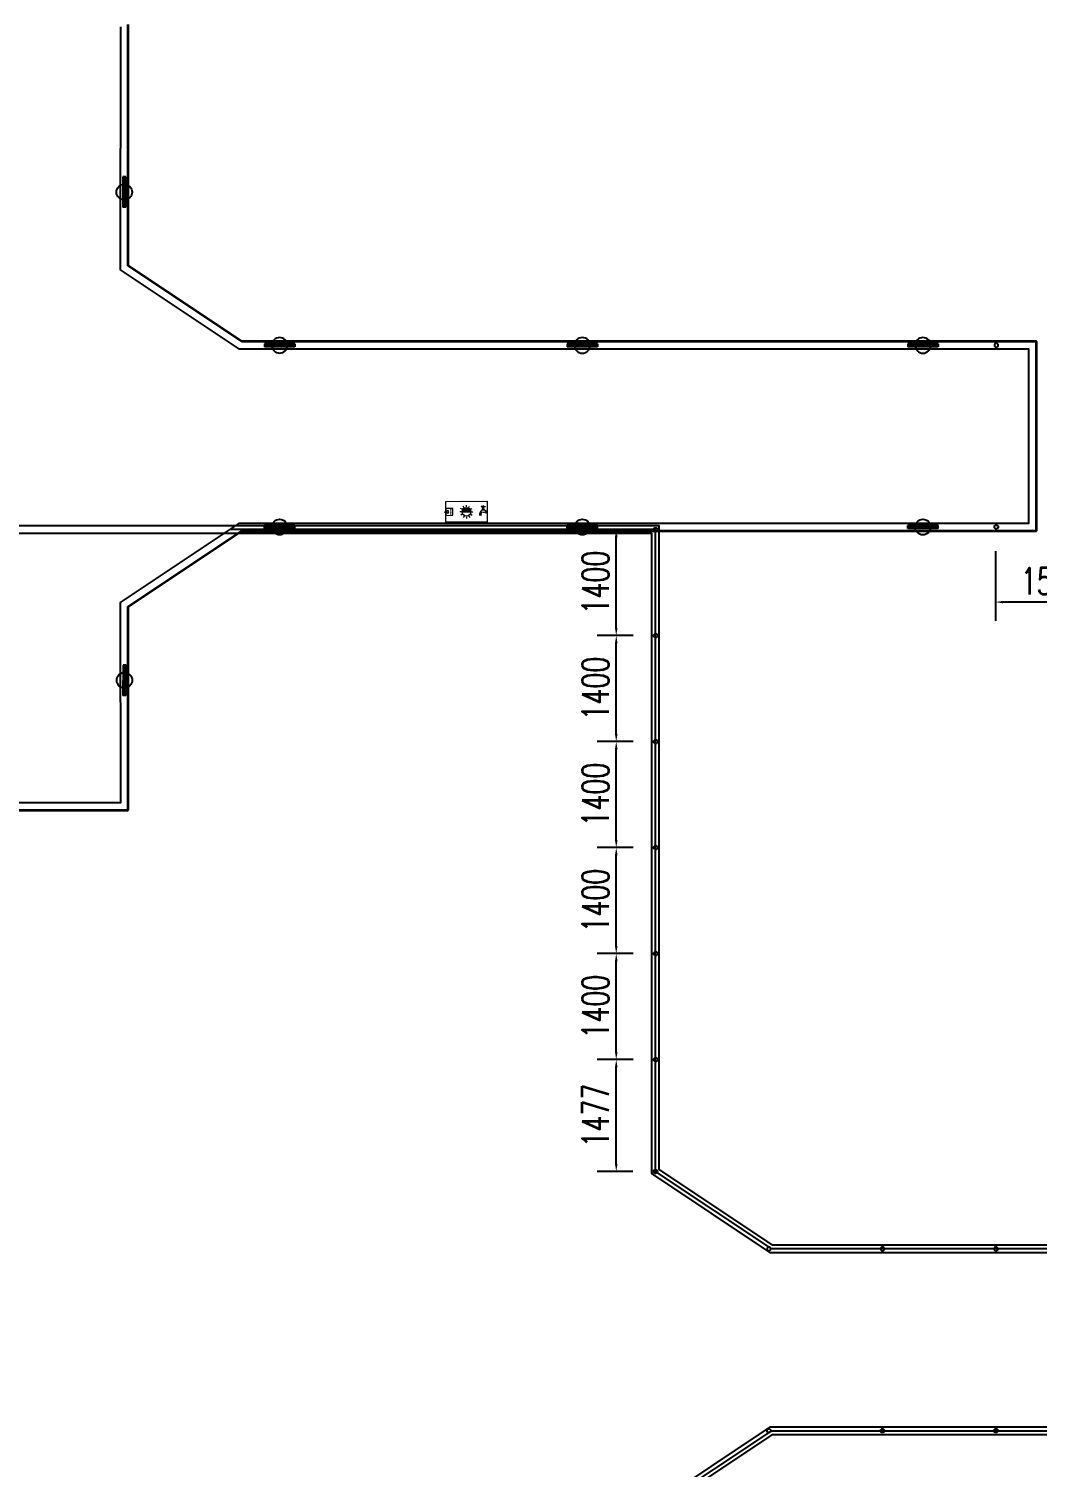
# Model space of a CAD drawing. Extents: x -18540 to 926017, y -610001 to -56924.
# Drawn here: x 515605 to 528931, y -115087 to -96090 of the extents above; entities that cross this region are included whole.
import ezdxf

# ---------------------------------------------------------------- set-up
doc = ezdxf.new("R2010")
doc.units = 0
doc.header["$LTSCALE"] = 10
doc.header["$MEASUREMENT"] = 0
for name, color, linetype in [('C00-00-00', 7, 'Continuous'), ('L-TEXT文字标注', 7, 'Continuous'), ('W-PLASTIC_RAILINGS塑木栏杆', 6, 'Continuous'), ('W-STEEL_FRAME钢架', 3, 'Continuous')]:
    doc.layers.add(name, color=color, linetype=linetype)
doc.layers.add('文字标注', color=7, linetype='Continuous', lineweight=18)
doc.styles.add('STANDARD_T3', font='simplex.shx', dxfattribs={"width": 0.7, "bigfont": 'gbcbig.shx'})
doc.dimstyles.new('W&&100', dxfattribs={"dimtxt": 350, "dimasz": 100, "dimexe": 250, "dimexo": 300, "dimgap": 100, "dimtad": 1, "dimdec": 0, "dimzin": 0, "dimdsep": 46, "dimtxsty": 'STANDARD_T3', "dimcen": 0.09, "dimclrd": 1, "dimclre": 1, "dimclrt": 7, "dimazin": 2, "dimtfac": 1, "dimtdec": 0, "dimtix": 1, "dimtmove": 2, "dimatfit": 3, "dimfxl": 100, "dimtolj": 1, "dimtzin": 0, "dimarcsym": 0})
doc.dimstyles.new('W&&150', dxfattribs={"dimtxt": 525, "dimasz": 150, "dimexe": 375, "dimexo": 450, "dimgap": 150, "dimtad": 1, "dimdec": 0, "dimzin": 0, "dimdsep": 46, "dimtxsty": 'STANDARD_T3', "dimcen": 0.09, "dimclrd": 1, "dimclre": 1, "dimclrt": 7, "dimazin": 2, "dimtfac": 1, "dimtdec": 0, "dimtix": 1, "dimtmove": 2, "dimatfit": 3, "dimfxl": 100, "dimtolj": 1, "dimtzin": 0, "dimarcsym": 0})

# ---------------------------------------------------------------- blocks, each defined once
blk = doc.blocks.new('*D1903')
at = {"layer": 'Defpoints', "color": 0, "transparency": 16777216}
for p in [(525447, -114711), (552818, -114711), (523947, -115711)]:
    blk.add_point(p, dxfattribs=at)
at = {"layer": 'L-TEXT文字标注', "color": 1, "lineweight": -2, "transparency": 16777216}
for p, q in [((552818, -114561), (552818, -114411)), ((552718, -114711), (553193, -114711)), ((552818, -115711), (552818, -114711)), ((552718, -115711), (553193, -115711)), ((552818, -115861), (552818, -116011))]:
    blk.add_line(p, q, dxfattribs=at)
at = {"layer": 'L-TEXT文字标注', "color": 1, "transparency": 16777216}
for points in [[(552793, -114561), (552843, -114561), (552818, -114711)], [(552793, -115861), (552843, -115861), (552818, -115711)]]:
    blk.add_solid(points, dxfattribs=at)
at = {"layer": 'L-TEXT文字标注', "color": 7, "transparency": 16777216, "insert": (552406, -115211), "char_height": 525, "attachment_point": 5, "rotation": 90, "style": 'STANDARD_T3'}
blk.add_mtext('\\A1;1000', dxfattribs=at)
blk = doc.blocks.new('*D1904')
at = {"layer": 'Defpoints', "color": 0, "transparency": 16777216}
for p in [(550945, -112211), (552818, -112211), (525447, -114711)]:
    blk.add_point(p, dxfattribs=at)
at = {"layer": 'L-TEXT文字标注', "color": 1, "lineweight": -2, "transparency": 16777216}
for p, q in [((552718, -112211), (553193, -112211)), ((552818, -114561), (552818, -112361)), ((552718, -114711), (553193, -114711))]:
    blk.add_line(p, q, dxfattribs=at)
at = {"layer": 'L-TEXT文字标注', "color": 1, "transparency": 16777216}
for points in [[(552793, -112361), (552843, -112361), (552818, -112211)], [(552793, -114561), (552843, -114561), (552818, -114711)]]:
    blk.add_solid(points, dxfattribs=at)
at = {"layer": 'L-TEXT文字标注', "color": 7, "transparency": 16777216, "insert": (552406, -113461), "char_height": 525, "attachment_point": 5, "rotation": 90, "style": 'STANDARD_T3'}
blk.add_mtext('\\A1;2500', dxfattribs=at)
blk = doc.blocks.new('*D1905')
at = {"layer": 'Defpoints', "color": 0, "transparency": 16777216}
for p in [(523947, -111211), (552818, -111211), (550945, -112211)]:
    blk.add_point(p, dxfattribs=at)
at = {"layer": 'L-TEXT文字标注', "color": 1, "lineweight": -2, "transparency": 16777216}
for p, q in [((552818, -111061), (552818, -110911)), ((552718, -111211), (553193, -111211)), ((552818, -112211), (552818, -111211)), ((552718, -112211), (553193, -112211)), ((552818, -112361), (552818, -112511))]:
    blk.add_line(p, q, dxfattribs=at)
at = {"layer": 'L-TEXT文字标注', "color": 1, "transparency": 16777216}
for points in [[(552793, -111061), (552843, -111061), (552818, -111211)], [(552793, -112361), (552843, -112361), (552818, -112211)]]:
    blk.add_solid(points, dxfattribs=at)
at = {"layer": 'L-TEXT文字标注', "color": 7, "transparency": 16777216, "insert": (552406, -111711), "char_height": 525, "attachment_point": 5, "rotation": 90, "style": 'STANDARD_T3'}
blk.add_mtext('\\A1;1000', dxfattribs=at)
blk = doc.blocks.new('*D1896')
at = {"layer": 'Defpoints', "color": 0, "transparency": 16777216}
for p in [(523947, -102712), (552818, -102712), (523947, -111211)]:
    blk.add_point(p, dxfattribs=at)
at = {"layer": 'L-TEXT文字标注', "color": 1, "lineweight": -2, "transparency": 16777216}
for p, q in [((552718, -102712), (553193, -102712)), ((552818, -111061), (552818, -102862)), ((552718, -111211), (553193, -111211))]:
    blk.add_line(p, q, dxfattribs=at)
at = {"layer": 'L-TEXT文字标注', "color": 1, "transparency": 16777216}
for points in [[(552793, -102862), (552843, -102862), (552818, -102712)], [(552793, -111061), (552843, -111061), (552818, -111211)]]:
    blk.add_solid(points, dxfattribs=at)
at = {"layer": 'L-TEXT文字标注', "color": 7, "transparency": 16777216, "insert": (552406, -106961), "char_height": 525, "attachment_point": 5, "rotation": 90, "style": 'STANDARD_T3'}
blk.add_mtext('\\A1;8500', dxfattribs=at)
blk = doc.blocks.new('*U2041')
at = {"layer": 'W-PLASTIC_RAILINGS塑木栏杆'}
blk.add_circle((0, 0), 25, dxfattribs=at)
blk = doc.blocks.new('*U2042')
at = {"layer": 'W-PLASTIC_RAILINGS塑木栏杆', "color": 0, "linetype": 'ByBlock', "lineweight": -2, "transparency": 16777216}
blk.add_blockref('*U2041', (22500, 0), dxfattribs=at)
blk = doc.blocks.new('*U2044')
at = {"layer": 'W-PLASTIC_RAILINGS塑木栏杆'}
blk.add_circle((0, 0), 25, dxfattribs=at)
blk = doc.blocks.new('*U2043')
at = {"layer": 'W-PLASTIC_RAILINGS塑木栏杆', "color": 0, "linetype": 'ByBlock', "lineweight": -2, "transparency": 16777216}
blk.add_blockref('*U2044', (22500, 0), dxfattribs=at)
blk = doc.blocks.new('*U2048')
at = {"layer": 'W-PLASTIC_RAILINGS塑木栏杆'}
blk.add_circle((0, 0), 25, dxfattribs=at)
blk = doc.blocks.new('*U2045')
at = {"layer": 'W-PLASTIC_RAILINGS塑木栏杆', "color": 0, "linetype": 'ByBlock', "lineweight": -2, "transparency": 16777216}
for p in [(22500, 0), (24000, 0), (25500, 0)]:
    blk.add_blockref('*U2048', p, dxfattribs=at)
blk = doc.blocks.new('*U2047')
at = {"layer": 'W-PLASTIC_RAILINGS塑木栏杆'}
blk.add_circle((0, 0), 25, dxfattribs=at)
blk = doc.blocks.new('*U2046')
at = {"layer": 'W-PLASTIC_RAILINGS塑木栏杆', "color": 0, "linetype": 'ByBlock', "lineweight": -2, "transparency": 16777216}
for p in [(22500, 0), (24000, 0), (25500, 0)]:
    blk.add_blockref('*U2047', p, dxfattribs=at)
blk = doc.blocks.new('*U2053')
at = {"layer": 'W-PLASTIC_RAILINGS塑木栏杆'}
blk.add_circle((0, 0), 25, dxfattribs=at)
blk = doc.blocks.new('*U2054')
at = {"layer": 'W-PLASTIC_RAILINGS塑木栏杆', "color": 0, "linetype": 'ByBlock', "lineweight": -2, "transparency": 16777216}
for p, rotation in [((507564, -107190), 127.1734758277843), ((508452, -108399), 125.3447273827538), ((509300, -109636), 123.5159789377235), ((510108, -110900), 121.6872304926932), ((510875, -112189), 119.8584820476627), ((511601, -113501), 118.0297336026324), ((512285, -114836), 116.2009851576024), ((512925, -116192), 114.3722367125723), ((513523, -117568), 112.5434882675418), ((514075, -118963), 110.7147398225113), ((514584, -120374), 108.8859913774808), ((515046, -121801), 107.0572429324505), ((515463, -123242), 105.2284944874203), ((515834, -124695), 103.3997460423904), ((516158, -126159), 101.5709975973603), ((516436, -127633), 99.7422491523302), ((516666, -129116), 97.91350070730006), ((516849, -130604), 96.08475226226976)]:
    blk.add_blockref('*U2053', p, dxfattribs=dict(at, rotation=rotation))
blk = doc.blocks.new('*D2208')
at = {"layer": 'Defpoints', "color": 0, "transparency": 16777216}
for p in [(523368, -109704), (523890, -109704), (523887, -111181)]:
    blk.add_point(p, dxfattribs=at)
at = {"layer": '文字标注', "color": 1, "lineweight": -2, "transparency": 16777216}
for p, q in [((523590, -109704), (523118, -109704)), ((523368, -111081), (523368, -109804)), ((523587, -111181), (523118, -111181))]:
    blk.add_line(p, q, dxfattribs=at)
at = {"layer": '文字标注', "color": 1, "transparency": 16777216}
for points in [[(523351, -109804), (523385, -109804), (523368, -109704)], [(523351, -111081), (523385, -111081), (523368, -111181)]]:
    blk.add_solid(points, dxfattribs=at)
at = {"layer": '文字标注', "color": 7, "transparency": 16777216, "insert": (523093, -110443), "char_height": 350, "attachment_point": 5, "rotation": 90, "style": 'STANDARD_T3'}
blk.add_mtext('\\A1;1477', dxfattribs=at)
blk = doc.blocks.new('*D2209')
at = {"layer": 'Defpoints', "color": 0, "transparency": 16777216}
for p in [(523368, -108304), (523890, -108304), (523890, -109704)]:
    blk.add_point(p, dxfattribs=at)
at = {"layer": '文字标注', "color": 1, "lineweight": -2, "transparency": 16777216}
for p, q in [((523590, -108304), (523118, -108304)), ((523368, -109604), (523368, -108404)), ((523590, -109704), (523118, -109704))]:
    blk.add_line(p, q, dxfattribs=at)
at = {"layer": '文字标注', "color": 1, "transparency": 16777216}
for points in [[(523351, -108404), (523385, -108404), (523368, -108304)], [(523351, -109604), (523385, -109604), (523368, -109704)]]:
    blk.add_solid(points, dxfattribs=at)
at = {"layer": '文字标注', "color": 7, "transparency": 16777216, "insert": (523093, -109004), "char_height": 350, "attachment_point": 5, "rotation": 90, "style": 'STANDARD_T3'}
blk.add_mtext('\\A1;1400', dxfattribs=at)
blk = doc.blocks.new('*D2210')
at = {"layer": 'Defpoints', "color": 0, "transparency": 16777216}
for p in [(523368, -106904), (523890, -106904), (523890, -108304)]:
    blk.add_point(p, dxfattribs=at)
at = {"layer": '文字标注', "color": 1, "lineweight": -2, "transparency": 16777216}
for p, q in [((523590, -106904), (523118, -106904)), ((523368, -108204), (523368, -107004)), ((523590, -108304), (523118, -108304))]:
    blk.add_line(p, q, dxfattribs=at)
at = {"layer": '文字标注', "color": 1, "transparency": 16777216}
for points in [[(523351, -107004), (523385, -107004), (523368, -106904)], [(523351, -108204), (523385, -108204), (523368, -108304)]]:
    blk.add_solid(points, dxfattribs=at)
at = {"layer": '文字标注', "color": 7, "transparency": 16777216, "insert": (523093, -107604), "char_height": 350, "attachment_point": 5, "rotation": 90, "style": 'STANDARD_T3'}
blk.add_mtext('\\A1;1400', dxfattribs=at)
blk = doc.blocks.new('*D2211')
at = {"layer": 'Defpoints', "color": 0, "transparency": 16777216}
for p in [(523368, -105504), (523890, -105504), (523890, -106904)]:
    blk.add_point(p, dxfattribs=at)
at = {"layer": '文字标注', "color": 1, "lineweight": -2, "transparency": 16777216}
for p, q in [((523590, -105504), (523118, -105504)), ((523368, -106804), (523368, -105604)), ((523590, -106904), (523118, -106904))]:
    blk.add_line(p, q, dxfattribs=at)
at = {"layer": '文字标注', "color": 1, "transparency": 16777216}
for points in [[(523351, -105604), (523385, -105604), (523368, -105504)], [(523351, -106804), (523385, -106804), (523368, -106904)]]:
    blk.add_solid(points, dxfattribs=at)
at = {"layer": '文字标注', "color": 7, "transparency": 16777216, "insert": (523093, -106204), "char_height": 350, "attachment_point": 5, "rotation": 90, "style": 'STANDARD_T3'}
blk.add_mtext('\\A1;1400', dxfattribs=at)
blk = doc.blocks.new('*D2212')
at = {"layer": 'Defpoints', "color": 0, "transparency": 16777216}
for p in [(523368, -104104), (523890, -104104), (523890, -105504)]:
    blk.add_point(p, dxfattribs=at)
at = {"layer": '文字标注', "color": 1, "lineweight": -2, "transparency": 16777216}
for p, q in [((523590, -104104), (523118, -104104)), ((523368, -105404), (523368, -104204)), ((523590, -105504), (523118, -105504))]:
    blk.add_line(p, q, dxfattribs=at)
at = {"layer": '文字标注', "color": 1, "transparency": 16777216}
for points in [[(523351, -104204), (523385, -104204), (523368, -104104)], [(523351, -105404), (523385, -105404), (523368, -105504)]]:
    blk.add_solid(points, dxfattribs=at)
at = {"layer": '文字标注', "color": 7, "transparency": 16777216, "insert": (523093, -104804), "char_height": 350, "attachment_point": 5, "rotation": 90, "style": 'STANDARD_T3'}
blk.add_mtext('\\A1;1400', dxfattribs=at)
blk = doc.blocks.new('*D2213')
at = {"layer": 'Defpoints', "color": 0, "transparency": 16777216}
for p in [(523368, -102705), (523887, -102705), (523890, -104104)]:
    blk.add_point(p, dxfattribs=at)
at = {"layer": '文字标注', "color": 1, "lineweight": -2, "transparency": 16777216}
for p, q in [((523587, -102705), (523118, -102705)), ((523368, -104004), (523368, -102805)), ((523590, -104104), (523118, -104104))]:
    blk.add_line(p, q, dxfattribs=at)
at = {"layer": '文字标注', "color": 1, "transparency": 16777216}
for points in [[(523351, -102805), (523385, -102805), (523368, -102705)], [(523351, -104004), (523385, -104004), (523368, -104104)]]:
    blk.add_solid(points, dxfattribs=at)
at = {"layer": '文字标注', "color": 7, "transparency": 16777216, "insert": (523093, -103404), "char_height": 350, "attachment_point": 5, "rotation": 90, "style": 'STANDARD_T3'}
blk.add_mtext('\\A1;1400', dxfattribs=at)
blk = doc.blocks.new('*D2227')
at = {"layer": 'Defpoints', "color": 0, "transparency": 16777216}
for p in [(528380, -102688), (529890, -102669), (528380, -103661)]:
    blk.add_point(p, dxfattribs=at)
at = {"layer": '文字标注', "color": 1, "lineweight": -2, "transparency": 16777216}
for p, q in [((528380, -102988), (528380, -103911)), ((529890, -102969), (529890, -103911)), ((529790, -103661), (528480, -103661))]:
    blk.add_line(p, q, dxfattribs=at)
at = {"layer": '文字标注', "color": 1, "transparency": 16777216}
for points in [[(528480, -103645), (528480, -103678), (528380, -103661)], [(529790, -103645), (529790, -103678), (529890, -103661)]]:
    blk.add_solid(points, dxfattribs=at)
at = {"layer": '文字标注', "color": 7, "transparency": 16777216, "insert": (529135, -103386), "char_height": 350, "attachment_point": 5, "style": 'STANDARD_T3'}
blk.add_mtext('\\A1;1510', dxfattribs=at)
blk = doc.blocks.new('A$C73584264')
at = {"color": 1}
for p, q in [((0, 102), (398, 144)), ((0, 102), (4, 62)), ((2, 82), (400, 124)), ((4, 62), (402, 104)), ((398, 144), (402, 104))]:
    blk.add_line(p, q, dxfattribs=at)
blk.add_circle((201, 103), 103, dxfattribs=at)
blk = doc.blocks.new('A$C6B315A5C')
at = {"layer": 'C00-00-00'}
h = blk.add_hatch(color=256, dxfattribs=at)
h.dxf.hatch_style = 2
h.paths.add_polyline_path([(0, 0), (13, 15), (0, 288)])
h = blk.add_hatch(color=256, dxfattribs=at)
h.dxf.hatch_style = 2
h.paths.add_polyline_path([(13, 15), (0, 288), (13, 275)])
h = blk.add_hatch(color=256, dxfattribs=at)
h.dxf.hatch_style = 2
h.paths.add_polyline_path([(0, 288), (13, 275), (552, 288)])
h = blk.add_hatch(color=256, dxfattribs=at)
h.dxf.hatch_style = 2
h.paths.add_polyline_path([(13, 275), (552, 288), (552, 275)])
h = blk.add_hatch(color=256, dxfattribs=at)
h.dxf.hatch_style = 2
h.paths.add_polyline_path([(561, 282), (546, 282), (561, 0)])
h = blk.add_hatch(color=256, dxfattribs=at)
h.dxf.hatch_style = 2
h.paths.add_polyline_path([(546, 282), (561, 0), (546, 15)])
h = blk.add_hatch(color=256, dxfattribs=at)
h.dxf.hatch_style = 2
h.paths.add_polyline_path([(561, 0), (546, 15), (0, 0)])
h = blk.add_hatch(color=256, dxfattribs=at)
h.dxf.hatch_style = 2
h.paths.add_polyline_path([(546, 15), (0, 0), (13, 15)])
h = blk.add_hatch(color=256, dxfattribs=at)
h.dxf.hatch_style = 2
h.paths.add_polyline_path([(337, 133), (222, 144), (339, 144)])
h = blk.add_hatch(color=256, dxfattribs=at)
h.dxf.hatch_style = 2
h.paths.add_polyline_path([(337, 133), (222, 133), (222, 144)])
h = blk.add_hatch(color=256, dxfattribs=at)
h.dxf.hatch_style = 2
h.paths.add_polyline_path([(334, 123), (222, 133), (337, 133)])
h = blk.add_hatch(color=256, dxfattribs=at)
h.dxf.hatch_style = 2
h.paths.add_polyline_path([(334, 123), (226, 123), (222, 133)])
h = blk.add_hatch(color=256, dxfattribs=at)
h.dxf.hatch_style = 2
h.paths.add_polyline_path([(330, 114), (226, 123), (334, 123)])
h = blk.add_hatch(color=256, dxfattribs=at)
h.dxf.hatch_style = 2
h.paths.add_polyline_path([(330, 114), (231, 114), (226, 123)])
h = blk.add_hatch(color=256, dxfattribs=at)
h.dxf.hatch_style = 2
h.paths.add_polyline_path([(324, 106), (231, 114), (330, 114)])
h = blk.add_hatch(color=256, dxfattribs=at)
h.dxf.hatch_style = 2
h.paths.add_polyline_path([(324, 106), (237, 106), (231, 114)])
h = blk.add_hatch(color=256, dxfattribs=at)
h.dxf.hatch_style = 2
h.paths.add_polyline_path([(315, 97), (237, 106), (324, 106)])
h = blk.add_hatch(color=256, dxfattribs=at)
h.dxf.hatch_style = 2
h.paths.add_polyline_path([(315, 97), (246, 97), (237, 106)])
h = blk.add_hatch(color=256, dxfattribs=at)
h.dxf.hatch_style = 2
h.paths.add_polyline_path([(305, 93), (246, 97), (315, 97)])
h = blk.add_hatch(color=256, dxfattribs=at)
h.dxf.hatch_style = 2
h.paths.add_polyline_path([(305, 93), (254, 93), (246, 97)])
h = blk.add_hatch(color=256, dxfattribs=at)
h.dxf.hatch_style = 2
h.paths.add_polyline_path([(296, 89), (254, 93), (305, 93)])
h = blk.add_hatch(color=256, dxfattribs=at)
h.dxf.hatch_style = 2
h.paths.add_polyline_path([(296, 89), (265, 89), (254, 93)])
h = blk.add_hatch(color=256, dxfattribs=at)
h.dxf.hatch_style = 2
h.paths.add_polyline_path([(286, 87), (265, 89), (296, 89)])
h = blk.add_hatch(color=256, dxfattribs=at)
h.dxf.hatch_style = 2
h.paths.add_polyline_path([(286, 87), (275, 87), (265, 89)])
h = blk.add_hatch(color=256, dxfattribs=at)
h.dxf.hatch_style = 2
h.paths.add_polyline_path([(554, 8), (552, 7), (551, 8), (552, 10)])
at = {"layer": 'C00-00-00', "lineweight": 0}
for points in [[(552, 282), (552, 8), (6, 8), (6, 282)], [(491, 169), (487, 174), (483, 169)], [(491, 131), (487, 135), (483, 131)], [(512, 146), (523, 129), (544, 135), (544, 157), (523, 163), (512, 146), (525, 129), (542, 135), (542, 157), (525, 161)]]:
    blk.add_lwpolyline(points, close=True, dxfattribs=at)
for points in [[(85, 195), (85, 191)], [(85, 188), (85, 191)], [(87, 195), (87, 165)], [(87, 195), (87, 191)], [(87, 188), (87, 191)], [(89, 195), (89, 191)], [(89, 188), (89, 191)], [(91, 195), (91, 165)], [(91, 195), (91, 191)], [(91, 188), (91, 191)], [(93, 195), (93, 191)], [(93, 188), (93, 191)], [(95, 195), (95, 165)], [(95, 195), (95, 191)], [(95, 188), (95, 191)], [(97, 195), (97, 191)], [(97, 188), (97, 191)], [(99, 195), (99, 165)], [(99, 195), (99, 191)], [(99, 188), (99, 191)], [(102, 195), (102, 191)], [(102, 188), (102, 191)], [(248, 201), (237, 220)], [(279, 210), (279, 233)], [(311, 201), (324, 220)], [(552, 142), (552, 191), (461, 191), (461, 99), (552, 99), (552, 140)], [(6, 138), (6, 152)], [(19, 152), (6, 152)], [(19, 138), (6, 138)], [(8, 133), (8, 155)], [(21, 155), (8, 155)], [(21, 133), (8, 133)], [(19, 133), (19, 155)], [(28, 159), (21, 159), (21, 129)], [(28, 150), (21, 150)], [(28, 138), (21, 138)], [(21, 129), (28, 129)], [(25, 150), (28, 157)], [(25, 138), (25, 150)], [(28, 131), (25, 138)], [(32, 133), (28, 133)], [(30, 159), (38, 152)], [(38, 129), (32, 133)], [(53, 70), (32, 76), (32, 80), (83, 80)], [(74, 148), (57, 152), (40, 150)], [(40, 127), (40, 116)], [(72, 119), (40, 119)], [(47, 114), (40, 116)], [(72, 116), (40, 116)], [(72, 116), (68, 114), (47, 114)], [(47, 114), (47, 106)], [(47, 106), (51, 106)], [(49, 106), (49, 97), (66, 97)], [(66, 106), (49, 106)], [(49, 93), (49, 91)], [(66, 93), (49, 93)], [(49, 91), (51, 89), (64, 89)], [(53, 66), (49, 80)], [(51, 106), (51, 114)], [(51, 97), (51, 93)], [(53, 110), (61, 110)], [(53, 89), (53, 93)], [(53, 80), (53, 89)], [(55, 68), (59, 68)], [(59, 89), (59, 93)], [(59, 66), (64, 80)], [(61, 106), (61, 114)], [(61, 80), (61, 89)], [(61, 70), (83, 76), (83, 80)], [(64, 106), (68, 106)], [(64, 97), (64, 93)], [(66, 93), (66, 91), (64, 89)], [(66, 97), (66, 106)], [(68, 114), (68, 106)], [(83, 133), (74, 127), (72, 116)], [(74, 150), (83, 159)], [(83, 159), (83, 165)], [(83, 165), (102, 165)], [(83, 135), (95, 144), (102, 159)], [(85, 186), (85, 182)], [(85, 180), (85, 182)], [(85, 178), (85, 174)], [(85, 171), (85, 167)], [(85, 165), (85, 167)], [(87, 186), (87, 182)], [(87, 180), (87, 182)], [(87, 178), (87, 174)], [(87, 171), (87, 167)], [(87, 165), (87, 167)], [(89, 186), (89, 182)], [(89, 180), (89, 182)], [(89, 178), (89, 174)], [(89, 171), (89, 167)], [(89, 165), (89, 167)], [(91, 186), (91, 182)], [(91, 180), (91, 182)], [(91, 178), (91, 174)], [(91, 171), (91, 167)], [(91, 165), (91, 167)], [(93, 186), (93, 182)], [(93, 180), (93, 182)], [(93, 178), (93, 174)], [(93, 171), (93, 167)], [(93, 165), (93, 167)], [(95, 186), (95, 182)], [(95, 180), (95, 182)], [(95, 178), (95, 174)], [(95, 171), (95, 167)], [(95, 165), (95, 167)], [(97, 186), (97, 182)], [(97, 180), (97, 182)], [(97, 178), (97, 174)], [(97, 171), (97, 167)], [(97, 165), (97, 167)], [(99, 186), (99, 182)], [(99, 180), (99, 182)], [(99, 178), (99, 174)], [(99, 171), (99, 167)], [(99, 165), (99, 167)], [(102, 186), (102, 182)], [(102, 180), (102, 182)], [(102, 178), (102, 174)], [(102, 171), (102, 167)], [(102, 165), (102, 167)], [(102, 159), (102, 165)], [(216, 144), (193, 144)], [(224, 176), (203, 188)], [(224, 112), (203, 102)], [(339, 144), (222, 144)], [(248, 89), (237, 70)], [(279, 80), (279, 57)], [(311, 89), (324, 70)], [(334, 176), (356, 188)], [(334, 112), (356, 102)], [(345, 144), (368, 144)], [(483, 169), (491, 169)], [(483, 159), (487, 155), (491, 159)], [(483, 159), (491, 159)], [(483, 157), (491, 157)], [(483, 131), (491, 131)], [(483, 119), (487, 114), (491, 119)], [(483, 119), (491, 119)], [(483, 119), (491, 119)], [(489, 169), (485, 169)], [(485, 159), (489, 159)], [(489, 131), (485, 131)], [(485, 119), (489, 119)], [(544, 146), (550, 142), (552, 142), (555, 144), (561, 148), (567, 150)], [(544, 144), (550, 140), (555, 140), (557, 144), (563, 148), (567, 150)], [(567, 150), (569, 150), (567, 150), (569, 152)], [(569, 150), (567, 150), (569, 148)]]:
    blk.add_lwpolyline(points, dxfattribs=at)
blk.add_circle((279, 144), 57.3, dxfattribs=at)
blk = doc.blocks.new('A$Cfdf82907')
at = {"color": 3, "lineweight": 35}
for p, q in [((15325, 17788), (16599, 13996)), ((23412, 16285), (26434, 17300)), ((22942, 14545), (23412, 16285)), ((16599, 13996), (19147, 14852)), ((19147, 14852), (20572, 13749)), ((26285, 4591), (22942, 14545)), ((20572, 13749), (23915, 3795)), ((23915, 3795), (26285, 4591))]:
    blk.add_line(p, q, dxfattribs=at)
at = {"color": 4}
for points in [[(15325, 17788), (16599, 13996), (19147, 14852), (20572, 13749), (23915, 3795), (26285, 4591), (22942, 14545), (23412, 16285), (26434, 17300)], [(15325, 17788), (16599, 13996), (19147, 14852), (20572, 13749), (23915, 3795), (26285, 4591), (22942, 14545), (23412, 16285), (26434, 17300)], [(29268, 26863), (24135, 20642), (15452, 17725), (16662, 14123), (19165, 14964), (20657, 13809), (23978, 3922), (26158, 4654), (22838, 14541), (23330, 16363), (26375, 17385)]]:
    blk.add_lwpolyline(points, dxfattribs=at)
for p, rotation in [((24493, 16788), 192.2961607709602), ((18383, 14733), 192.2961607709602), ((20923, 13117), 102.5653377163277), ((22196, 9325), 102.5653377163277), ((23629, 5059), 102.5653377163277)]:
    blk.add_blockref('A$C73584264', p, dxfattribs=dict(rotation=rotation))
at = {"xscale": -1, "rotation": 294.5653377205815}
for p in [(23044, 13829), (24317, 10037), (25750, 5771)]:
    blk.add_blockref('A$C73584264', p, dxfattribs=at)
at = {"color": 1, "lineweight": -3, "rotation": 108.8599224569805}
blk.add_blockref('A$C6B315A5C', (21984, 10797), dxfattribs=at)

msp = doc.modelspace()

# ---------------------------------------------------------------- linework, layer by layer
at = {"layer": 'W-PLASTIC_RAILINGS塑木栏杆', "color": 6}
msp.add_lwpolyline([(513020, -102704.6), (509455.5, -102704.6, -0.116954), (507232.6, -106757.2, -0.145434), (516848.8, -130604.4), (523887.3, -130604.4), (523887.3, -127627.7), (525422, -126604.4), (550885.1, -126604.4), (550885.1, -124204.4), (525422, -124204.4), (523887.3, -123181.2), (523887.3, -115627.7), (525422, -114604.4), (550885.2, -114604.4), (550885.2, -112204.4), (525422, -112204.4), (523887.3, -111181.2), (523887.3, -102704.7), (518264.3, -102704.7)], format="xyb", dxfattribs=at)
at = {"layer": 'W-PLASTIC_RAILINGS塑木栏杆'}
for centre in [(523887.3, -102704.7), (523889.6, -104104.3), (523889.6, -105504.3), (523889.6, -106904.3), (523889.6, -108304.3), (523889.6, -109704.3), (523887.3, -111181.2)]:
    msp.add_circle(centre, 25, dxfattribs=at)
at = {"layer": 'W-STEEL_FRAME钢架'}
for points in [[(516803.3, -130654.4), (523937.3, -130654.4), (523937.3, -127654.4), (525437.2, -126654.4), (550935.1, -126654.4), (550935.1, -124154.4), (525437.2, -124154.4), (523937.3, -123154.4), (523937.3, -115654.4), (525437.2, -114654.4), (550935.2, -114654.4), (550935.2, -112154.4), (525437.2, -112154.4), (523937.3, -111154.4), (523937.3, -102654.7), (509417.3, -102654.6, -0.1190009), (507167, -106755.1, -0.1459322)], [(516894.3, -130554.4), (523837.3, -130554.4), (523837.3, -127600.9), (525406.9, -126554.4), (550835.1, -126554.4), (550835.1, -124254.4), (525406.9, -124254.4), (523837.3, -123207.9), (523837.3, -115600.9), (525406.9, -114554.4), (550835.2, -114554.4), (550835.2, -112254.4), (525406.9, -112254.4), (523837.3, -111207.9), (523837.3, -102754.7), (509493.5, -102754.6, -0.1149276), (507298.1, -106759.2, -0.144938)]]:
    msp.add_lwpolyline(points, format="xyb", close=True, dxfattribs=at)

# ---------------------------------------------------------------- block references
at = {"rotation": 71.43466228436047}
msp.add_blockref('A$Cfdf82907', (524903.2, -126599.9), dxfattribs=at)
at = {"layer": 'W-PLASTIC_RAILINGS塑木栏杆', "color": 3, "xscale": -1}
for name, p in [('*U2042', (550890.1, -100269.7)), ('*U2045', (550885.2, -112204.4))]:
    msp.add_blockref(name, p, dxfattribs=at)
at = {"layer": 'W-PLASTIC_RAILINGS塑木栏杆', "color": 3, "rotation": 180}
for name, p in [('*U2043', (550890.1, -102669.2)), ('*U2046', (550885.2, -114604.4))]:
    msp.add_blockref(name, p, dxfattribs=at)
at = {"layer": 'W-PLASTIC_RAILINGS塑木栏杆', "color": 3}
msp.add_blockref('*U2054', (0, 0), dxfattribs=at)

# ---------------------------------------------------------------- dimensions: what is measured, and where the dimension line sits
at = {"layer": 'L-TEXT文字标注', "color": 3}
for base, p1, p2, picture, middle in [((552818.3, -102711.6), (523947.2, -111211.3), (523947.2, -102711.6), '*D1896', (552405.8, -106961.4)), ((552818.3, -111211.3), (550945.2, -112211.3), (523947.2, -111211.3), '*D1905', (552405.8, -111711.3)), ((552818.3, -112211.3), (525447.1, -114711.3), (550945.2, -112211.3), '*D1904', (552405.8, -113461.3)), ((552818.3, -114711.3), (523947.2, -115711.3), (525447.1, -114711.3), '*D1903', (552405.8, -115211.3))]:
    dim = msp.add_linear_dim(base=base, p1=p1, p2=p2, angle=90, dimstyle='W&&150', override={"dimfxlon": 1}, dxfattribs=at)
    dim.commit()
    dim.dimension.update_dxf_attribs({"geometry": picture, "text_midpoint": middle})
at = {"layer": '文字标注'}
for base, p1, p2, picture, middle in [((523368.1, -102704.7), (523889.6, -104104.3), (523887.3, -102704.7), '*D2213', (523093.1, -103404.5)), ((523368.1, -104104.3), (523889.6, -105504.3), (523889.6, -104104.3), '*D2212', (523093.1, -104804.3)), ((523368.1, -105504.3), (523889.6, -106904.3), (523889.6, -105504.3), '*D2211', (523093.1, -106204.3)), ((523368.1, -106904.3), (523889.6, -108304.3), (523889.6, -106904.3), '*D2210', (523093.1, -107604.3)), ((523368.1, -108304.3), (523889.6, -109704.3), (523889.6, -108304.3), '*D2209', (523093.1, -109004.3)), ((523368.1, -109704.3), (523887.3, -111181.2), (523889.6, -109704.3), '*D2208', (523093.1, -110442.7))]:
    dim = msp.add_linear_dim(base=base, p1=p1, p2=p2, angle=90, dimstyle='W&&100', dxfattribs=at)
    dim.commit()
    dim.dimension.update_dxf_attribs({"geometry": picture, "text_midpoint": middle})
dim = msp.add_linear_dim(base=(528380.1, -103661.2), p1=(529890.1, -102669.2), p2=(528380.1, -102688.2), dimstyle='W&&100', dxfattribs=at)
dim.commit()
dim.dimension.update_dxf_attribs({"geometry": '*D2227', "text_midpoint": (529135.1, -103386.2)})

doc.saveas('drawing.dxf')
